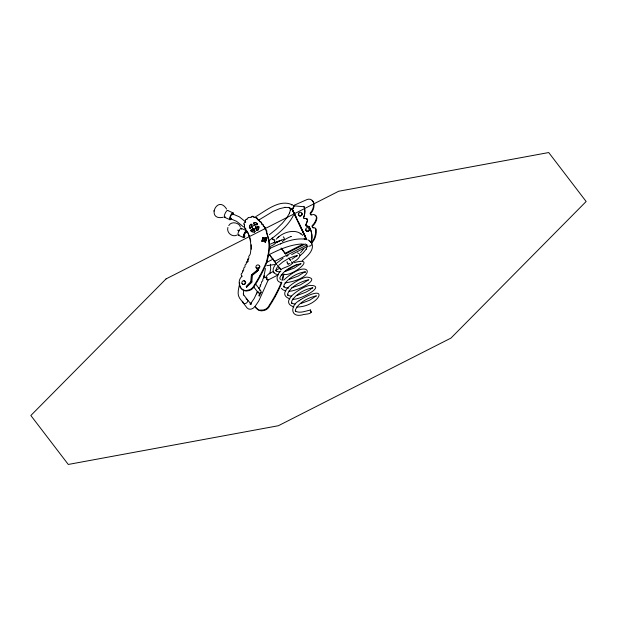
<?xml version="1.0" encoding="UTF-8"?>
<svg xmlns="http://www.w3.org/2000/svg" width="617" height="617" viewBox="0 0 617 617"><rect width="100%" height="100%" fill="white"/><g stroke="black" fill="none" stroke-linecap="round" stroke-linejoin="round"><path stroke-width="0.93" d="M248.173 261.276L248.049 260.814A1.635 1.542 -37.4 0 1 248.042 260.004M239.62 282.617C238.686 287.483 243.468 292.427 248.389 290.715A7.674 7.25 -37.4 0 0 254.459 286.018A140.645 132.925 -37.4 0 0 259.024 278.514L260.135 276.516A140.136 132.447 -37.4 0 0 266.714 262.819L268.063 257.567A66.998 63.32 -37.4 0 0 269.344 248.69A38.069 35.979 -37.4 0 0 268.819 239.342L266.853 232.779A1.751 1.658 -37.4 0 1 266.745 231.876A1.635 1.542 -37.4 0 0 265.796 229.902L265.611 229.863M249.368 227.488L249.391 227.071L249.769 228.143M252.577 231.853C250.911 232.47 250.757 228.683 250.903 230.781M249.962 228.213L250.926 227.889L251.165 226.316M251.906 224.966L251.62 225.652L251.967 225.051M256.772 230.334L256.441 229.524L257.482 226.686L258.639 226.431M257.173 228.174L256.433 229.732M257.605 224.287L257.436 224.665L257.412 223.616M261.909 241.162L261.87 240.476M262.726 238.509L262.85 237.838L262.217 240.16L262.788 238.594M264.338 240.954L265.379 238.116L264.438 241.44M251.119 281.545L251.404 275.321L251.104 281.63M287.352 261.94C286.172 260.667 288.031 265.241 288.162 263.837M243.592 290.499L243.437 294.286L243.245 293.715M284.977 282.918C319.375 277.982 309.95 256.032 283.735 280.118M246.484 287.005L251.805 282.2L252.446 274.997L257.705 270.755L252.23 275.437M250.232 228.321L251.034 227.488M257.335 223.555C254.042 220.585 252.615 224.403 254.042 224.164M255.022 231.228C255.708 231.082 253.302 232.617 254.158 231.969M258.176 226.262L257.358 227.364M223.153 217.284C205.769 220.878 217.153 194.039 226.616 209.086M213.976 211.114L214.084 210.474M227.904 227.457C226.285 232.47 232.108 237.545 236.874 235.139M268.241 279.91C262.225 276.894 270.393 272.83 273.316 271.534M246.268 286.712L250.641 282.216L246.33 286.519M251.512 275.136L257.042 270.431L257.644 267.932M257.266 269.837L257.705 268.017M257.713 270.902L258.454 267.894M258.099 270.169L258.523 267.979M263.729 277.303L265.457 268.495M269.745 273.693L270.709 268.757L270.393 264.169M246.792 286.967L251.898 281.9M239.342 285.185C238.501 289.296 237.005 294.209 239.512 298.042L247.093 307.952C249.222 310.32 252.769 309.125 254.528 306.95M244.556 226.825L244.602 228.028L245.867 228.907M245.898 229.609L245.944 230.812L246.846 231.583A1.589 1.504 -37.4 0 1 247.725 232.347L248.481 233.928A38.053 35.963 -37.4 0 1 250.17 238.833M249.453 227.156L249.669 225.853M264.107 237.614C264.169 236.458 264.377 242.759 262.078 241.401M303.518 217.608L303.657 217.223A16.613 15.703 -37.4 0 0 304.266 207.289L304.135 206.903A0.818 0.771 -37.4 0 0 303.633 206.587L303.734 206.718A0.818 0.771 -37.4 0 1 304.235 207.034L304.358 207.412A16.613 15.703 -37.4 0 1 303.757 217.346C301.991 218.927 307.497 218.256 304.135 218.518M305.801 225.028L305.7 224.897A22.713 21.464 -37.4 0 0 307.497 219.868L306.595 218.688L307.598 219.991A22.713 21.464 -37.4 0 1 305.801 225.028A0.818 0.771 -37.4 0 0 306.479 226.046L306.749 226.053A6.579 6.216 -37.4 0 1 307.22 226.13M251.451 275.051L257.189 270.223M281.969 280.373L282.817 276.863A66.998 63.32 -37.4 0 0 283.172 275.097M282.64 279.956L283.242 277.411A66.998 63.32 -37.4 0 0 283.905 273.879M258.022 291.347C257.096 294.44 262.888 293.175 260.659 290.615L255.469 283.828M257.759 270.686L258.06 270.331M251.011 281.63L250.972 281.954M244.155 236.573L244.802 234.969M253.479 223.231L254.258 222.606L255.893 222.806M266.814 279.47L266.128 277.473A2.615 0.509 17.5 0 1 267.4 277.92M257.528 291.332L254.304 298.304L250.98 303.171L251.389 302.816L249.947 304.058L251.227 304.405L243.399 294.571L243.769 295.088M259.934 293.175L258.785 295.774L259.371 296.091L261.037 292.304L260.521 292.936M278.282 274.835L268.218 279.948L258.754 300.996L254.937 306.595M243.568 237.56L244.347 235.864M245.512 233.326L246.677 230.789M245.674 222.428L245.551 221.195M249.731 225.938L250.664 224.249L251.836 224.465M251.242 226.393L251.559 225.567M256.888 230.357L257.837 230.102L258.677 228.637M256.95 230.442L257.906 230.187L258.739 228.722L258.739 226.462M262.518 241.64L264.045 239.789M266.282 237.699L266.891 238.27C263.567 245.767 265.935 241.903 266.768 238.046M251.15 217.169L251.273 216.999A1.635 1.542 -37.4 0 1 253.811 216.76L254.435 217.454L256.41 217.523A1.635 1.542 -37.4 0 1 257.065 218.511L257.073 218.665A0.818 0.771 -37.4 0 0 257.821 219.382L258.222 219.444A1.635 1.542 -37.4 0 1 259.248 220.601L259.256 220.824A0.841 0.794 -37.4 0 0 259.85 221.542L260.351 221.611A1.635 1.542 -37.4 0 1 261.392 223.177A0.91 0.864 -37.4 0 0 261.963 224.048L262.186 224.087A1.635 1.542 -37.4 0 1 263.228 225.652A0.933 0.887 -37.4 0 0 263.737 226.516L264.03 226.562A1.635 1.542 -37.4 0 1 264.978 228.537L265.372 229.354A1.635 1.542 -37.4 0 1 266.32 231.321A1.751 1.658 -37.4 0 0 266.436 232.231L268.395 238.787A38.069 35.979 -37.4 0 1 268.927 248.134A66.998 63.32 -37.4 0 1 267.647 257.019L266.289 262.264A140.136 132.447 -37.4 0 1 259.711 275.969L258.6 277.966A140.645 132.925 -37.4 0 1 254.034 285.463A7.674 7.25 -37.4 0 1 247.972 290.16C240.244 292.558 236.396 281.846 241.455 276.794A1.596 1.512 -37.4 0 0 241.394 275.275A1.635 1.542 -37.4 0 1 242.35 272.907L242.512 271.974A1.635 1.542 -37.4 0 1 243.63 269.976L243.792 269.043A1.635 1.542 -37.4 0 1 244.91 267.053L245.065 266.12A1.635 1.542 -37.4 0 1 246.191 264.122L246.345 263.189A1.635 1.542 -37.4 0 1 247.471 261.199L247.625 260.266A1.635 1.542 -37.4 0 1 248.751 258.268A0.794 0.748 -37.4 0 0 248.867 257.482L248.782 257.297A1.635 1.542 -37.4 0 1 249.523 255.484L250.294 253.934A38.053 35.963 -37.4 0 0 248.057 233.38L247.309 231.791A1.589 1.504 -37.4 0 0 246.422 231.036L245.527 230.264L245.566 228.506L244.185 227.472L244.602 225.313L243.754 223.562L245.281 221.819L245.412 219.86L246.869 219.12M281.884 282.663A140.136 132.447 -37.4 0 1 275.305 296.361L274.195 298.358A140.645 132.925 -37.4 0 1 269.629 305.862A7.674 7.25 -37.4 0 1 263.567 310.559C260.166 311.616 256.533 309.811 255.245 306.518M229.686 219.397L230.565 217.847M232.331 214.739L233.211 213.181M286.62 218.071L289.55 213.089L289.412 213.528L290.499 209.472L290.63 210.528L289.851 207.667M293.422 215.348C287.884 226.177 278.059 233.951 268.472 241.046M276.979 241.98L276.586 242.635L274.403 242.28M275.136 242.211L275.799 242.867A10.659 10.273 -11.7 0 1 274.958 243.7L274.542 244.023A11.445 11.322 0.2 0 1 273.485 244.802L273.123 245.026A13.481 13.458 63.3 0 1 271.958 245.628L269.652 246.677L270.547 248.798M259.711 275.969L259.495 276.354M275.097 296.746L275.305 296.361M280.542 244.062L280.858 243.592M311.562 244.741L310.698 245.782L308.762 246.299M277.38 266.96L276.069 269.506L276.239 271.071L275.799 270.531L277.11 271.48L279.702 271.958M251.697 224.326L250.247 224.735M254.428 232.015L254.914 231.63M262.911 237.923L263.814 237.506M265.441 238.201L266.135 237.769M296.515 256.109L296.962 255.523M312.449 287.669L309.942 289.874L305.862 292.173L297.224 295.396M304.274 272.182L298.127 276.092L289.489 279.316M303.88 248.62L300.548 252.731M275.868 264.207C273.886 266.367 271.835 270.177 274.033 272.837M286.843 217.786L282.224 223.393L276.269 229.169L269.359 234.73M228.76 225.583C231.645 220.446 240.067 223.277 240.322 227.087M248.281 217.546L247.803 218.233A1.195 1.134 -37.4 0 1 246.815 219.128L246.815 219.128M276.192 239.211L278.244 237.19M282.262 241.825L282.339 241.741A17.631 15.818 20.9 0 1 284.684 239.743L285.27 239.357A45.889 36.164 38.6 0 1 290.221 236.843M280.905 270.979C277.249 273.493 274.596 281.144 280.635 282.463M288.139 264.253L289.928 263.467M296.723 255.839L291.887 259.24M300.487 263.999L294.193 268.079L285.671 271.256M308.23 280.079L300.317 284.931L291.779 287.692M315.973 296.137L309.672 300.232L301.142 303.41M298.481 215.04C299.607 217.446 303.356 215.009 301.767 212.988A1.959 1.851 -37.4 0 0 298.281 214.407L298.829 215.534A1.959 1.851 -37.4 0 0 302.052 213.559L301.898 213.274M251.042 230.002L251.589 229.694M257.027 224.827L256.61 224.881L257.366 224.58M277.11 262.873L283.056 258.268M279.077 265.032L283.033 261.793L287.877 258.924M300.086 255.608L303.263 252.8L306.61 248.612L306.256 249.075L307.266 246.43L291.679 254.605M302.168 260.744C306.896 256.525 314.994 250.155 311.67 242.805M278.128 241.841L276.902 242.142L277.743 241.841M278.637 236.859C285.116 231.452 296.476 228.606 302.777 235.385M277.989 237.414L278.892 236.643M299.191 300.71C290.468 304.975 289.89 317.809 302.075 314.948C304.436 313.745 313.737 314.786 310.39 310.104C306.132 310.721 301.543 313.127 296.885 311.824L295.265 310.821L295.636 311.408L295.381 309.834C298.713 302.638 307.775 297.787 316.089 295.944L316.614 295.867M263.606 237.491L262.973 237.668M265.865 237.722L265.511 237.946M300.687 299.615C331.128 281.73 319.328 306.88 296.7 307.042M299.106 300.772L300.741 299.577M274.002 242.905L274.503 242.25L270.246 244.178M292.713 298.998C297.332 301.343 328.568 285.301 309.665 285.386C302.731 286.388 277.812 301.482 293.885 306.927M292.25 262.572C292.52 265.919 283.226 267.308 280.797 269.714L277.92 265.95M296.87 264.539L284.992 271.426M248.289 217.539L250.186 217.346A1.265 1.195 -37.4 0 0 251.173 217.138M255.646 216.683C266.043 210.721 279.971 198.466 292.574 205.037M259.024 219.883L272.969 211.423L279.74 208.631L285.093 207.381L284.63 207.374L288.903 207.489L288.394 207.327L290.993 208.878M293.183 261.863C296.407 260.976 303.633 254.744 297.541 252.901M279.455 241.062L284.298 239.026L284.329 238.139L283.296 236.805M255.939 226.462C257.104 228.498 253.487 230.442 252.492 228.213M306.564 239.735L292.049 208.824A2.615 2.468 -37.4 0 0 293.499 206.032M291.764 208.97L292.149 208.955A2.615 2.468 -37.4 0 0 293.599 206.163L293.43 205.8L303.734 206.718M292.774 209.456L292.25 209.61L292.635 209.587M308.392 231.151L307.999 231.282A1.959 1.851 -37.4 0 0 309.433 228.892L309.163 228.321A1.959 1.851 -37.4 0 0 305.662 229.732L305.885 230.411L306.657 229.964M308.523 229.015C310.482 227.843 309.179 231.815 307.575 231.383M267.878 255.307C278.575 249.792 289.913 244.594 302.106 243.97M259.549 265.904C260.713 267.94 257.096 269.884 256.101 267.647M266.698 262.379L273.285 259.032M281.221 248.15L285.131 253.271L303.363 244.008M281.02 248.15L285.47 253.965L305.253 243.923L306.911 244.972L307.335 246.653M306.911 244.972L274.472 261.446L274.141 260.744M245.466 281.722C246.63 283.766 243.013 285.71 242.018 283.473M275.822 270.261L279.987 268.14M267.061 279.902L267.878 279.486M286.512 256.333L288.162 255.507M269.143 273.647L269.722 273.593M308.076 231.29L307.135 231.452L306.456 230.827A0.979 0.925 -37.4 0 1 306.448 230.342M289.458 258.13L294.633 256.101L297.417 255.831M270.608 248.065C281.807 243.052 294.186 237.206 306.772 239.419M293.684 207.42A2.615 2.468 -37.4 0 0 293.607 205.492L306.88 199.615A4.897 4.627 -37.4 0 1 313.505 202.954A12.247 11.576 -37.4 0 1 310.397 212.803A1.303 1.234 -37.4 0 0 310.999 214.685A2.815 2.661 -37.4 0 0 312.001 214.793L312.179 214.755A3.262 3.085 -37.4 0 1 316.398 218.071A13.119 12.402 -37.4 0 1 312.773 224.981L312.248 225.483A1.303 1.234 -37.4 0 0 312.557 227.226A3.447 3.255 -37.4 0 0 314.261 227.75A1.635 1.542 -37.4 0 1 315.703 228.961L315.788 232.54L314.647 237.244A16.713 15.803 -37.4 0 1 311.377 242.427L311.801 242.975A16.713 15.803 -37.4 0 0 315.071 237.792L316.058 234.29L316.128 229.516A1.635 1.542 -37.4 0 0 315.086 228.367M293.692 262.78C317.639 255.885 293.507 275.884 284.522 274.496M276.724 241.833L281.522 240.136M276.971 241.926L279.555 241.008M243.854 281.02L243.916 280.997A1.303 1.234 -37.4 0 1 245.288 282.64M307.852 231.336L306.78 231.244L305.762 230.164M266.86 265.665L274.627 264.523M246.761 287.09L246.252 286.828M255.685 217.809L256.834 218.079A1.635 1.542 -37.4 0 1 257.49 219.058L257.49 219.22A0.818 0.771 -37.4 0 0 258.238 219.93L258.353 219.945M306.379 225.915L306.649 225.93A6.579 6.216 -37.4 0 1 308.878 226.655L309.31 227.002L308.97 226.786A6.579 6.216 -37.4 0 0 307.675 226.246M281.213 274.889L282.817 274.758M288.957 290.954C292.736 293.006 323.539 278.745 306.803 277.118C299.661 277.889 273.848 292.99 289.867 298.883M254.189 224.094L256.086 224.657L254.528 224.179M254.227 230.48L254.628 230.565L252.106 229.763M288.779 288.046L285.455 287.753L283.72 286.481L283.982 287.136L284.005 284.977C287.9 278.128 297.664 272.714 305.099 271.873L305.446 272.12L305.099 271.873M312.827 287.946L312.865 287.969C305.484 288.617 295.45 294.448 291.733 301.042L291.71 303.202L291.448 302.546L292.08 303.417L295.165 304.119M291.494 204.836L292.049 204.859M307.413 231.367L305.816 230.326M291.432 296.083L289.172 295.751L287.545 294.749L287.908 295.335L287.645 293.754C290.63 286.789 300.309 281.529 308.353 279.863L308.878 279.81M262.495 224.627L262.611 224.634A1.635 1.542 -37.4 0 1 263.652 226.2A0.933 0.887 -37.4 0 0 263.767 226.717M259.564 290.098L260.659 290.615M300.163 233.712L300.98 233.851M252.515 231.768L253.803 232.061M273.524 239.797L273.825 239.843A1.635 1.542 -37.4 0 1 274.843 241M305.677 218.449L306.464 218.742L306.009 218.619M278.113 274.735L275.575 273.971L273.771 272.606M285.856 290.808L283.319 290.044L281.321 288.386M265.048 241.918L264.608 241.679M265.48 277.303L266.128 277.473M246.021 298.79C251.366 301.019 243.052 307.004 242.658 301.212M232.47 213.891L239.273 216.791L244.926 221.333M230.426 218.696L236.627 221.341L243.399 226.786M227.557 210.412L232.902 212.842M224.65 217.307L229.994 219.737M241.201 228.298L245.782 230.38M238.355 235.193L243.7 237.622A3.756 1.095 -65.5 0 0 244.949 236.643M252.168 229.848L253.132 230.342M243.7 237.622L243.445 237.491A3.756 1.095 -65.5 0 1 244.355 233.241L244.818 232.416A3.756 1.095 -65.5 0 1 246.545 230.727M280.828 279.439L279.948 278.961L279.902 277.696C282.894 270.716 292.581 265.457 300.633 263.791L301.158 263.737M307.906 239.866L310.914 241.771M257.274 223.47L257.574 223.878L257.004 223.323M258.808 226.547L259.017 227.503M265.534 229.817L265.403 229.084A1.635 1.542 -37.4 0 0 264.454 227.118M266.043 277.689L266.575 278.174M255.831 307.721L259.086 310.12L263.143 310.012A7.674 7.25 -37.4 0 0 269.213 305.307A140.645 132.925 -37.4 0 0 273.778 297.81L274.889 295.813A140.136 132.447 -37.4 0 0 281.468 282.108M264.469 241.532L264.531 241.617M261.94 241.255L261.863 240.969M250.934 230.874L250.834 230.696M254.914 230.843L254.998 231.028M265.734 277.303L266.027 277.689M307.212 218.966L307.636 219.583M293.607 205.492L294.024 206.047M309.641 241.116A2.615 2.468 -37.4 0 1 311.076 242.35L311.176 242.473A21.063 19.906 -37.4 0 0 309.942 228.159L309.217 226.871M311.562 242.982L311.662 243.113A2.615 2.468 -37.4 0 0 311.307 242.574M288.895 258.191L290.576 260.382M288.671 258.153L290.337 260.328M291.448 261.785L292.558 263.235M264.361 237.992L264.323 238.571M251.636 224.241L251.775 224.38M269.521 254.713L276.447 263.767M277.604 265.271L280.758 269.629M269.297 254.674L276.771 264.454M253.587 286.728L258.199 292.759M240.152 286.998L240.576 287.553M255.33 306.842L255.747 307.397M254.235 217.315L254.258 217.346A1.635 1.542 -37.4 0 0 252.731 216.852M244.594 225.251L244.178 224.21M292.481 209.603L296.6 218.148M298.651 222.421L305.23 236.095M292.065 209.055L306.456 238.964M291.856 209.101L306.256 239.01M304.119 238.177L304.79 239.566M285.131 253.271L285.47 253.965M264.037 277.326L263.96 277.141A1.635 1.542 -37.4 0 1 264.361 275.598M310.274 309.788L310.683 310.875M311.284 312.518L310.868 311.408M262.919 280.427L262.803 280.11A1.635 1.542 -37.4 0 1 263.922 278.113M232.686 214.354L232.617 214.045A2.615 0.756 -66.9 0 0 231.198 215.102A2.615 0.756 -66.9 0 0 230.21 218.225L230.28 218.534A2.615 0.756 -66.9 0 0 231.213 218.194M293.368 208.014A2.615 2.468 -37.4 0 1 292.35 208.901M310.528 241.471A2.615 2.468 -37.4 0 1 311.377 242.427M312.063 200.486A4.897 4.627 -37.4 0 1 313.93 203.502A12.247 11.576 -37.4 0 1 310.821 213.359A1.303 1.234 -37.4 0 0 311.13 215.094M315.048 215.302A3.262 3.085 -37.4 0 1 316.814 218.626A13.119 12.402 -37.4 0 1 313.189 225.529L312.672 226.038A1.303 1.234 -37.4 0 0 312.981 227.773A3.447 3.255 -37.4 0 0 313.367 227.989M246.36 232.339A2.615 0.756 -66.9 0 0 246.191 231.791L245.99 231.761A2.615 0.756 -66.9 0 0 244.363 234.044A2.615 0.756 -66.9 0 0 244.054 236.55L244.255 236.589A2.615 0.756 -66.9 0 0 244.509 236.458M260.605 286.111A1.635 1.542 -37.4 0 1 260.659 285.702M264.323 277.288A1.635 1.542 -37.4 0 1 264.377 276.879M272.313 238.185A1.635 1.542 -37.4 0 1 272.66 238.91L272.668 239.064A0.818 0.771 -37.4 0 0 273.13 239.72M272.112 237.969A1.635 1.542 -37.4 0 1 272.236 238.355L272.244 238.509A0.818 0.771 -37.4 0 0 272.992 239.226L273.4 239.296A1.635 1.542 -37.4 0 1 274.426 240.445L274.434 240.669A0.841 0.794 -37.4 0 0 274.843 241.316M256.402 293.931A1.635 1.542 -37.4 0 1 257.142 292.928M258.909 288.486A1.635 1.542 -37.4 0 1 260.081 286.897M260.243 285.964A1.635 1.542 -37.4 0 1 261.361 283.967M261.523 283.041A1.635 1.542 -37.4 0 1 262.641 281.043M246.947 231.205A3.756 1.095 -65.5 0 1 246.854 232.486M241.602 228.776A3.756 1.095 -65.5 0 1 241.617 229.331M239.134 234.753A3.756 1.095 -65.5 0 1 237.931 234.452A3.756 1.095 -65.5 0 1 239.01 230.812L239.473 229.987A3.756 1.095 -65.5 0 1 241.455 228.421M258.646 219.999A1.635 1.542 -37.4 0 1 259.672 221.156L259.68 221.38A0.841 0.794 -37.4 0 0 259.857 221.835M260.767 222.159A1.635 1.542 -37.4 0 1 261.809 223.724A0.91 0.864 -37.4 0 0 261.94 224.264M242.049 276.694A1.596 1.512 -37.4 0 0 241.81 275.822A1.635 1.542 -37.4 0 1 241.648 275.452M243.083 271.318A1.635 1.542 -37.4 0 1 243.337 270.979M246.923 262.541A1.635 1.542 -37.4 0 1 247.178 262.202M247.502 261.932A1.635 1.542 -37.4 0 1 247.887 261.747M248.204 259.61A1.635 1.542 -37.4 0 1 248.458 259.271M250.379 239.674A38.053 35.963 -37.4 0 1 250.741 241.378M251.204 244.833A38.053 35.963 -37.4 0 1 251.296 249.222M244.64 281.128A1.303 1.234 -37.4 0 1 245.188 283.018M308.338 230.465A0.979 0.925 -37.4 0 1 308.215 230.951M308.06 231.151A0.979 0.925 -37.4 0 1 307.868 231.313M309.842 228.028A21.063 19.906 -37.4 0 1 311.076 242.35M299.507 215.302A0.979 0.925 -37.4 0 1 298.643 214.323M298.813 213.86A0.979 0.925 -37.4 0 1 298.983 213.667M310.821 241.941A2.615 2.468 -37.4 0 1 311.176 242.473M225.413 216.914A3.756 1.095 -65.5 0 1 224.789 214.184A3.756 1.095 -65.5 0 1 227.804 210.567M233.164 214.677A3.756 1.095 -65.5 0 0 233.28 213.374L233.149 212.996A3.756 1.095 -65.5 0 0 230.951 214.855A3.756 1.095 -65.5 0 0 229.617 219.212L229.748 219.583A3.756 1.095 -65.5 0 0 231.228 218.819M245.674 282.509C245.751 284.491 242.643 285.278 241.949 283.334A1.959 1.851 -37.4 0 1 244.563 280.835L245.674 282.509M256.14 227.241C256.225 229.223 253.117 230.01 252.415 228.074A1.959 1.851 -37.4 0 1 255.037 225.575L256.14 227.241M259.757 266.683C259.834 268.665 256.726 269.452 256.032 267.516A1.959 1.851 -37.4 0 1 258.646 265.017L259.757 266.683M237.992 230.195L237.954 230.272A3.023 0.409 26.8 0 0 239.01 230.812A3.039 0.787 29.1 0 1 237.992 230.195M166.05 278.907L30.85 415.503L68.279 464.454L278.329 425.745L450.95 338.093L586.15 201.497L548.721 152.546L338.671 191.255L166.05 278.907M291.147 236.488L290.715 236.596L291.147 236.488"/></g></svg>
